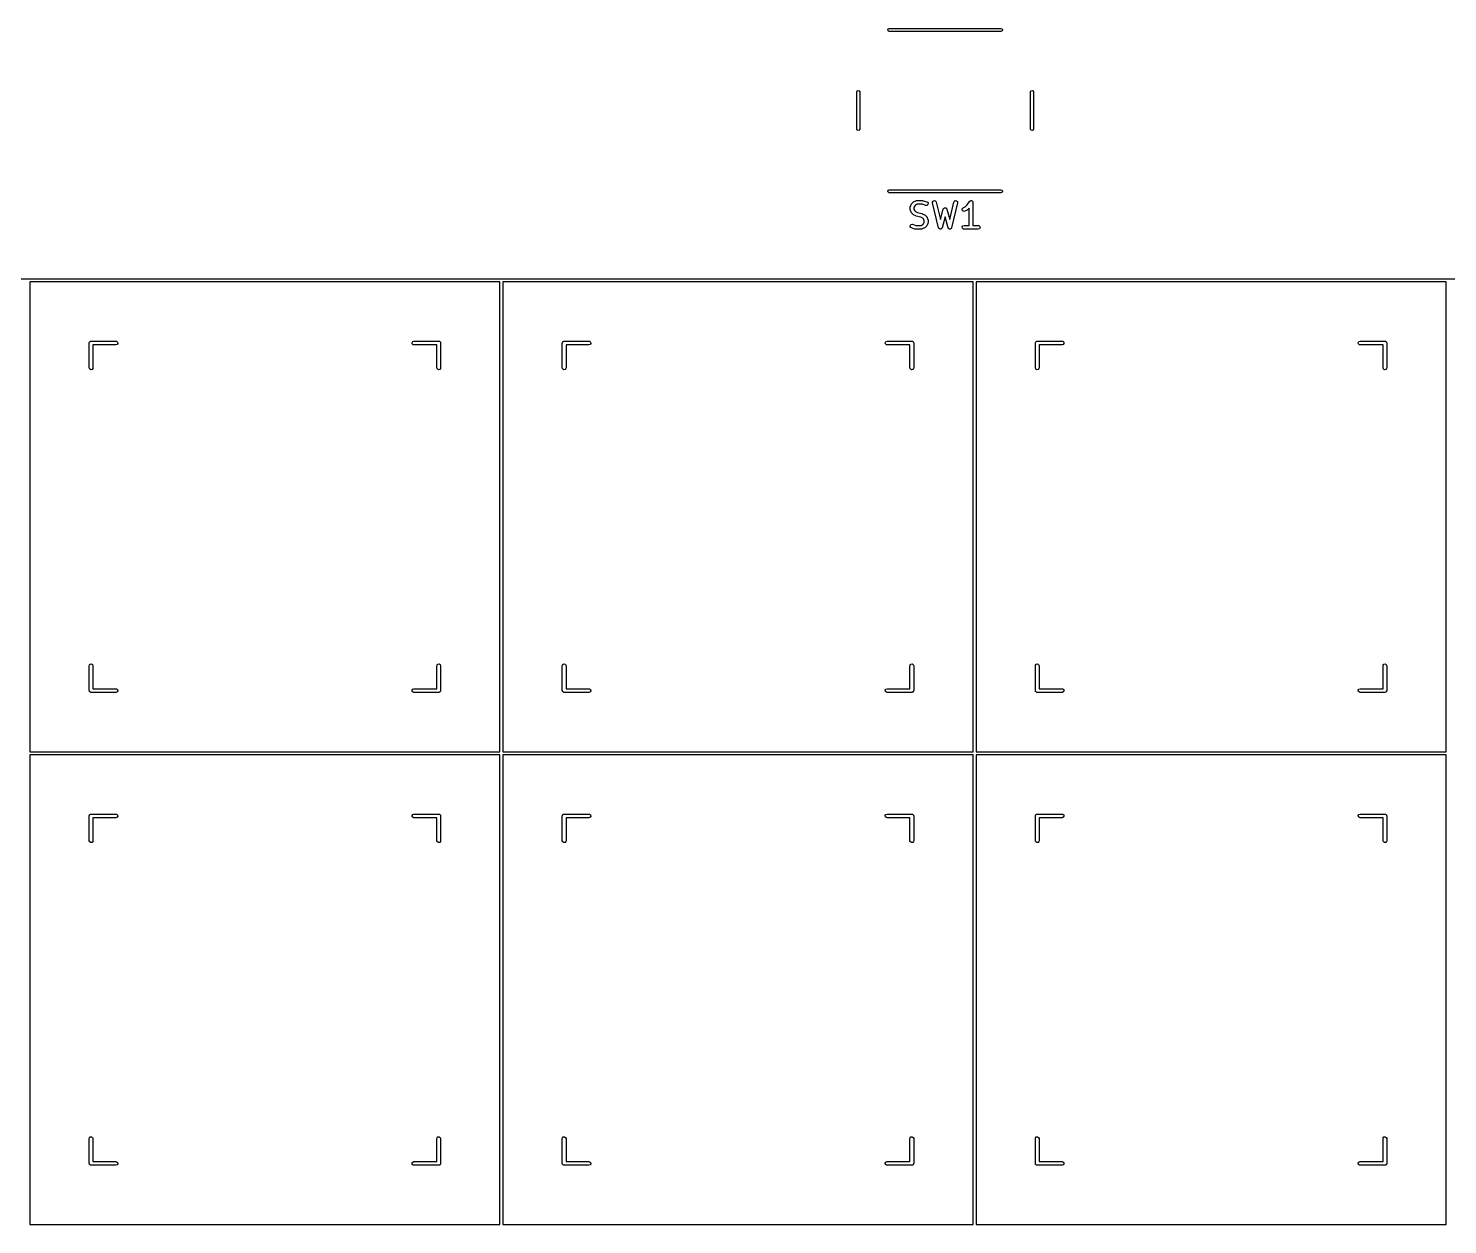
# Model space of a CAD drawing. Extents: x 19 to 252, y -155 to -23.
# Drawn here: x 137.9 to 195.1, y -116.5 to -68.3 of the extents above; entities that cross this region are included whole.
import ezdxf

# ---------------------------------------------------------------- set-up
doc = ezdxf.new("R2010")
doc.units = 0
doc.layers.add('BLACK', color=7, linetype='CONTINUOUS')

msp = doc.modelspace()

# ---------------------------------------------------------------- linework, layer by layer
at = {"layer": 'BLACK', "linetype": 'CONTINUOUS'}
for p, q in [((172.527, -68.396), (172.545, -68.3536)), ((172.545, -68.4384), (172.527, -68.396)), ((172.545, -68.3536), (172.587, -68.336)), ((172.587, -68.456), (172.545, -68.4384)), ((172.587, -68.336), (177.087, -68.336)), ((177.087, -68.456), (172.587, -68.456)), ((177.087, -68.336), (177.129, -68.3536)), ((177.129, -68.4384), (177.087, -68.456)), ((177.129, -68.3536), (177.147, -68.396)), ((177.147, -68.396), (177.129, -68.4384)), ((171.277, -70.896), (171.295, -70.8536)), ((171.295, -70.8536), (171.337, -70.836)), ((171.337, -70.836), (171.379, -70.8536)), ((171.379, -70.8536), (171.397, -70.896)), ((178.277, -70.896), (178.295, -70.8536)), ((178.295, -70.8536), (178.337, -70.836)), ((178.337, -70.836), (178.379, -70.8536)), ((178.379, -70.8536), (178.397, -70.896)), ((171.277, -72.396), (171.277, -70.896)), ((171.397, -70.896), (171.397, -72.396)), ((178.277, -72.396), (178.277, -70.896)), ((178.397, -70.896), (178.397, -72.396)), ((171.295, -72.4384), (171.277, -72.396)), ((171.337, -72.456), (171.295, -72.4384)), ((171.379, -72.4384), (171.337, -72.456)), ((171.397, -72.396), (171.379, -72.4384)), ((178.295, -72.4384), (178.277, -72.396)), ((178.337, -72.456), (178.295, -72.4384)), ((178.379, -72.4384), (178.337, -72.456)), ((178.397, -72.396), (178.379, -72.4384)), ((172.527, -74.896), (172.545, -74.8536)), ((172.545, -74.8536), (172.587, -74.836)), ((172.587, -74.836), (177.087, -74.836)), ((177.087, -74.836), (177.129, -74.8536)), ((177.129, -74.8536), (177.147, -74.896)), ((172.545, -74.9384), (172.527, -74.896)), ((172.587, -74.956), (172.545, -74.9384)), ((177.087, -74.956), (172.587, -74.956)), ((173.437, -75.5053), (173.484, -75.4101)), ((173.484, -75.4101), (173.498, -75.3921)), ((173.498, -75.3906), (173.546, -75.343)), ((173.498, -75.3921), (173.498, -75.3906)), ((173.546, -75.343), (173.564, -75.3301)), ((173.564, -75.3301), (173.565, -75.3289)), ((173.565, -75.3289), (173.661, -75.2813)), ((173.712, -75.4234), (173.643, -75.4576)), ((173.661, -75.2813), (173.686, -75.2739)), ((173.686, -75.2739), (173.69, -75.2749)), ((173.69, -75.2749), (173.694, -75.2734)), ((173.694, -75.2734), (173.932, -75.2734)), ((173.92, -75.4234), (173.712, -75.4234)), ((174.051, -75.4672), (173.92, -75.4234)), ((173.932, -75.2734), (173.954, -75.2773)), ((173.954, -75.2773), (173.956, -75.2772)), ((173.956, -75.2772), (174.099, -75.3248)), ((174.099, -75.3248), (174.122, -75.3373)), ((174.141, -75.4317), (174.103, -75.4657)), ((174.122, -75.3373), (174.149, -75.381)), ((174.149, -75.381), (174.141, -75.4317)), ((174.334, -75.3397), (174.357, -75.2939)), ((174.335, -75.3658), (174.334, -75.3397)), ((174.574, -76.3658), (174.335, -75.3658)), ((174.357, -75.2939), (174.404, -75.2735)), ((174.404, -75.2735), (174.453, -75.2882)), ((174.453, -75.2882), (174.481, -75.331)), ((174.481, -75.331), (174.651, -76.0419)), ((175.023, -76.0419), (175.193, -75.331)), ((175.339, -75.3658), (175.1, -76.3658)), ((175.193, -75.331), (175.203, -75.3071)), ((175.203, -75.3071), (175.244, -75.2765)), ((175.244, -75.2765), (175.295, -75.2795)), ((175.295, -75.2795), (175.333, -75.3148)), ((175.333, -75.3148), (175.339, -75.3658)), ((175.731, -75.4435), (175.822, -75.3068)), ((175.822, -75.3068), (175.84, -75.2879)), ((175.84, -75.2879), (175.844, -75.2867)), ((175.844, -75.2867), (175.847, -75.2834)), ((175.847, -75.2834), (175.869, -75.2796)), ((175.869, -75.2796), (175.889, -75.2735)), ((175.889, -75.2735), (175.893, -75.2753)), ((175.893, -75.2753), (175.898, -75.2745)), ((175.898, -75.2745), (175.916, -75.2854)), ((175.916, -75.2854), (175.936, -75.2941)), ((175.936, -75.2941), (175.938, -75.298)), ((175.938, -75.298), (175.942, -75.3002)), ((175.942, -75.3002), (175.95, -75.3206)), ((175.95, -75.3206), (175.959, -75.3401)), ((175.959, -75.3401), (175.958, -75.3443)), ((175.958, -75.3443), (175.96, -75.3484)), ((175.96, -75.3484), (175.96, -76.2734)), ((177.129, -74.9384), (177.087, -74.956)), ((177.147, -74.896), (177.129, -74.9384)), ((173.429, -75.5389), (173.433, -75.5132)), ((173.429, -75.6341), (173.429, -75.5389)), ((173.43, -75.6383), (173.429, -75.6341)), ((173.429, -75.6427), (173.43, -75.6383)), ((173.437, -75.6676), (173.429, -75.6427)), ((173.433, -75.5132), (173.436, -75.5098)), ((173.436, -75.5098), (173.437, -75.5053)), ((173.484, -75.7629), (173.437, -75.6676)), ((173.485, -75.764), (173.484, -75.7629)), ((173.498, -75.7824), (173.485, -75.764)), ((173.546, -75.83), (173.498, -75.7824)), ((173.547, -75.8307), (173.546, -75.83)), ((173.565, -75.844), (173.547, -75.8307)), ((173.661, -75.8917), (173.565, -75.844)), ((173.613, -75.488), (173.579, -75.5566)), ((173.579, -75.5566), (173.579, -75.6164)), ((173.579, -75.6164), (173.613, -75.6849)), ((173.643, -75.4576), (173.613, -75.488)), ((173.613, -75.6849), (173.643, -75.7153)), ((173.643, -75.7153), (173.72, -75.7538)), ((173.664, -75.8921), (173.661, -75.8917)), ((173.676, -75.8973), (173.664, -75.8921)), ((173.858, -75.943), (173.676, -75.8973)), ((173.72, -75.7538), (173.903, -75.7994)), ((173.935, -75.9814), (173.858, -75.943)), ((173.903, -75.7994), (173.915, -75.8047)), ((173.915, -75.8047), (173.918, -75.8051)), ((173.918, -75.8051), (174.013, -75.8527)), ((173.966, -76.0119), (173.935, -75.9814)), ((174.013, -75.8527), (174.031, -75.8661)), ((174.031, -75.8661), (174.033, -75.8668)), ((174.033, -75.8668), (174.081, -75.9144)), ((174.103, -75.4657), (174.051, -75.4672)), ((174.081, -75.9144), (174.093, -75.9328)), ((174.093, -75.9328), (174.095, -75.9339)), ((174.095, -75.9339), (174.142, -76.0291)), ((174.651, -76.0419), (174.765, -75.6148)), ((174.837, -75.9252), (174.719, -76.3677)), ((174.765, -75.6148), (174.776, -75.5911)), ((174.776, -75.5911), (174.781, -75.5872)), ((174.781, -75.5872), (174.784, -75.581)), ((174.784, -75.581), (174.802, -75.5728)), ((174.802, -75.5728), (174.818, -75.5617)), ((174.818, -75.5617), (174.824, -75.5623)), ((174.824, -75.5623), (174.831, -75.5594)), ((174.831, -75.5594), (174.849, -75.5644)), ((174.955, -76.3677), (174.837, -75.9252)), ((174.849, -75.5644), (174.869, -75.5661)), ((174.869, -75.5661), (174.873, -75.5709)), ((174.873, -75.5709), (174.88, -75.5727)), ((174.88, -75.5727), (174.891, -75.5886)), ((174.891, -75.5886), (174.905, -75.6023)), ((174.905, -75.6023), (174.906, -75.6091)), ((174.906, -75.6091), (174.909, -75.6148)), ((174.909, -75.6148), (175.023, -76.0419)), ((175.527, -75.6555), (175.53, -75.6043)), ((175.558, -75.6967), (175.527, -75.6555)), ((175.53, -75.6043), (175.565, -75.567)), ((175.607, -75.7086), (175.558, -75.6967)), ((175.565, -75.567), (175.65, -75.5248)), ((175.632, -75.7012), (175.607, -75.7086)), ((175.728, -75.6536), (175.632, -75.7012)), ((175.65, -75.5248), (175.731, -75.4435)), ((175.729, -75.6524), (175.728, -75.6536)), ((175.747, -75.6395), (175.729, -75.6524)), ((175.81, -75.5771), (175.747, -75.6395)), ((175.81, -76.2734), (175.81, -75.5771)), ((173.43, -76.3158), (173.438, -76.265)), ((173.457, -76.3595), (173.43, -76.3158)), ((173.438, -76.265), (173.476, -76.231)), ((173.48, -76.3719), (173.457, -76.3595)), ((173.476, -76.231), (173.527, -76.2296)), ((173.623, -76.4195), (173.48, -76.3719)), ((173.527, -76.2296), (173.659, -76.2734)), ((173.624, -76.4195), (173.623, -76.4195)), ((173.647, -76.4234), (173.624, -76.4195)), ((173.885, -76.4234), (173.647, -76.4234)), ((173.659, -76.2734), (173.867, -76.2734)), ((173.867, -76.2734), (173.935, -76.2391)), ((173.889, -76.4218), (173.885, -76.4234)), ((173.893, -76.4229), (173.889, -76.4218)), ((173.918, -76.4155), (173.893, -76.4229)), ((174.013, -76.3678), (173.918, -76.4155)), ((173.935, -76.2391), (173.966, -76.2087)), ((174, -76.0804), (173.966, -76.0119)), ((173.966, -76.2087), (174, -76.1402)), ((174, -76.1402), (174, -76.0804)), ((174.015, -76.3667), (174.013, -76.3678)), ((174.033, -76.3538), (174.015, -76.3667)), ((174.081, -76.3062), (174.033, -76.3538)), ((174.095, -76.2867), (174.081, -76.3047)), ((174.081, -76.3047), (174.081, -76.3062)), ((174.142, -76.1914), (174.095, -76.2867)), ((174.142, -76.0291), (174.15, -76.0541)), ((174.143, -76.187), (174.142, -76.1914)), ((174.146, -76.1836), (174.143, -76.187)), ((174.15, -76.1579), (174.146, -76.1836)), ((174.15, -76.0541), (174.149, -76.0585)), ((174.149, -76.0585), (174.15, -76.0627)), ((174.15, -76.0627), (174.15, -76.1579)), ((174.578, -76.3723), (174.574, -76.3658)), ((174.579, -76.3802), (174.578, -76.3723)), ((174.592, -76.3932), (174.579, -76.3802)), ((174.602, -76.4086), (174.592, -76.3932)), ((174.609, -76.4108), (174.602, -76.4086)), ((174.615, -76.4164), (174.609, -76.4108)), ((174.633, -76.418), (174.615, -76.4164)), ((174.651, -76.4232), (174.633, -76.418)), ((174.658, -76.4201), (174.651, -76.4232)), ((174.666, -76.4208), (174.658, -76.4201)), ((174.681, -76.4102), (174.666, -76.4208)), ((174.698, -76.4029), (174.681, -76.4102)), ((174.702, -76.3958), (174.698, -76.4029)), ((174.708, -76.3913), (174.702, -76.3958)), ((174.719, -76.3677), (174.708, -76.3913)), ((174.96, -76.3742), (174.955, -76.3677)), ((174.96, -76.382), (174.96, -76.3742)), ((174.974, -76.3946), (174.96, -76.382)), ((174.984, -76.4098), (174.974, -76.3946)), ((174.992, -76.4118), (174.984, -76.4098)), ((174.998, -76.4172), (174.992, -76.4118)), ((175.016, -76.4183), (174.998, -76.4172)), ((175.034, -76.4231), (175.016, -76.4183)), ((175.041, -76.4198), (175.034, -76.4231)), ((175.049, -76.4203), (175.041, -76.4198)), ((175.064, -76.4093), (175.049, -76.4203)), ((175.08, -76.4015), (175.064, -76.4093)), ((175.084, -76.3943), (175.08, -76.4015)), ((175.09, -76.3897), (175.084, -76.3943)), ((175.1, -76.3658), (175.09, -76.3897)), ((175.525, -76.3354), (175.551, -76.2909)), ((175.534, -76.3859), (175.525, -76.3354)), ((175.573, -76.4189), (175.534, -76.3859)), ((175.551, -76.2909), (175.599, -76.2734)), ((175.599, -76.4234), (175.573, -76.4189)), ((175.599, -76.2734), (175.81, -76.2734)), ((176.17, -76.4234), (175.599, -76.4234)), ((175.96, -76.2734), (176.17, -76.2734)), ((176.17, -76.2734), (176.196, -76.2779)), ((176.219, -76.4058), (176.17, -76.4234)), ((176.196, -76.2779), (176.235, -76.3109)), ((176.244, -76.3614), (176.219, -76.4058)), ((176.235, -76.3109), (176.244, -76.3614)), ((61.722, -78.426), (252.222, -78.426)), ((137.982, -78.546), (137.982, -97.476)), ((156.912, -78.546), (137.982, -78.546)), ((156.912, -97.476), (156.912, -78.546)), ((157.032, -78.546), (157.032, -97.476)), ((175.962, -78.546), (157.032, -78.546)), ((175.962, -97.476), (175.962, -78.546)), ((176.082, -78.546), (176.082, -97.476)), ((195.012, -78.546), (176.082, -78.546)), ((195.012, -97.476), (195.012, -78.546)), ((140.372, -81.011), (140.374, -81.0013)), ((140.372, -82.011), (140.372, -81.011)), ((140.373, -80.998), (140.375, -80.9951)), ((140.374, -81.0013), (140.373, -80.998)), ((140.375, -80.9951), (140.377, -80.9853)), ((140.377, -80.9853), (140.389, -80.9704)), ((140.389, -80.9704), (140.399, -80.9535)), ((140.399, -80.9535), (140.405, -80.9512)), ((140.405, -80.9512), (140.409, -80.946)), ((140.409, -80.946), (140.429, -80.9427)), ((140.429, -80.9427), (140.447, -80.936)), ((140.447, -80.936), (141.447, -80.936)), ((141.447, -81.086), (140.522, -81.086)), ((140.522, -81.086), (140.522, -82.011)), ((141.447, -80.936), (141.473, -80.9405)), ((141.495, -81.0685), (141.447, -81.086)), ((141.473, -80.9405), (141.512, -80.9735)), ((141.521, -81.024), (141.495, -81.0685)), ((141.512, -80.9735), (141.521, -81.024)), ((153.373, -80.998), (153.399, -80.9535)), ((153.382, -81.0485), (153.373, -80.998)), ((153.421, -81.0815), (153.382, -81.0485)), ((153.399, -80.9535), (153.447, -80.936)), ((153.447, -81.086), (153.421, -81.0815)), ((153.447, -80.936), (154.447, -80.936)), ((154.372, -81.086), (153.447, -81.086)), ((154.372, -82.011), (154.372, -81.086)), ((154.447, -80.936), (154.457, -80.9377)), ((154.457, -80.9377), (154.46, -80.9371)), ((154.46, -80.9371), (154.463, -80.9388)), ((154.463, -80.9388), (154.473, -80.9405)), ((154.473, -80.9405), (154.488, -80.953)), ((154.488, -80.953), (154.504, -80.9628)), ((154.504, -80.9628), (154.507, -80.9691)), ((154.507, -80.9691), (154.512, -80.9735)), ((154.512, -80.9735), (154.515, -80.9927)), ((154.515, -80.9927), (154.522, -81.011)), ((154.522, -81.011), (154.522, -82.011)), ((159.422, -81.011), (159.424, -81.0013)), ((159.422, -82.011), (159.422, -81.011)), ((159.423, -80.998), (159.425, -80.9951)), ((159.424, -81.0013), (159.423, -80.998)), ((159.425, -80.9951), (159.427, -80.9853)), ((159.427, -80.9853), (159.439, -80.9704)), ((159.439, -80.9704), (159.449, -80.9535)), ((159.449, -80.9535), (159.455, -80.9512)), ((159.455, -80.9512), (159.459, -80.946)), ((159.459, -80.946), (159.479, -80.9427)), ((159.479, -80.9427), (159.497, -80.936)), ((159.497, -80.936), (160.497, -80.936)), ((160.497, -81.086), (159.572, -81.086)), ((159.572, -81.086), (159.572, -82.011)), ((160.497, -80.936), (160.523, -80.9405)), ((160.545, -81.0685), (160.497, -81.086)), ((160.523, -80.9405), (160.562, -80.9735)), ((160.571, -81.024), (160.545, -81.0685)), ((160.562, -80.9735), (160.571, -81.024)), ((172.423, -80.998), (172.449, -80.9535)), ((172.432, -81.0485), (172.423, -80.998)), ((172.471, -81.0815), (172.432, -81.0485)), ((172.449, -80.9535), (172.497, -80.936)), ((172.497, -81.086), (172.471, -81.0815)), ((172.497, -80.936), (173.497, -80.936)), ((173.422, -81.086), (172.497, -81.086)), ((173.422, -82.011), (173.422, -81.086)), ((173.497, -80.936), (173.507, -80.9377)), ((173.507, -80.9377), (173.51, -80.9371)), ((173.51, -80.9371), (173.513, -80.9388)), ((173.513, -80.9388), (173.523, -80.9405)), ((173.523, -80.9405), (173.538, -80.953)), ((173.538, -80.953), (173.554, -80.9628)), ((173.554, -80.9628), (173.557, -80.9691)), ((173.557, -80.9691), (173.562, -80.9735)), ((173.562, -80.9735), (173.565, -80.9927)), ((173.565, -80.9927), (173.572, -81.011)), ((173.572, -81.011), (173.572, -82.011)), ((178.472, -81.011), (178.474, -81.0013)), ((178.472, -82.011), (178.472, -81.011)), ((178.473, -80.998), (178.475, -80.9951)), ((178.474, -81.0013), (178.473, -80.998)), ((178.475, -80.9951), (178.477, -80.9853)), ((178.477, -80.9853), (178.489, -80.9704)), ((178.489, -80.9704), (178.499, -80.9535)), ((178.499, -80.9535), (178.505, -80.9512)), ((178.505, -80.9512), (178.51, -80.946)), ((178.51, -80.946), (178.529, -80.9427)), ((178.529, -80.9427), (178.547, -80.936)), ((178.547, -80.936), (179.547, -80.936)), ((179.547, -81.086), (178.622, -81.086)), ((178.622, -81.086), (178.622, -82.011)), ((179.547, -80.936), (179.573, -80.9405)), ((179.595, -81.0685), (179.547, -81.086)), ((179.573, -80.9405), (179.612, -80.9735)), ((179.621, -81.024), (179.595, -81.0685)), ((179.612, -80.9735), (179.621, -81.024)), ((191.473, -80.998), (191.499, -80.9535)), ((191.482, -81.0485), (191.473, -80.998)), ((191.521, -81.0815), (191.482, -81.0485)), ((191.499, -80.9535), (191.547, -80.936)), ((191.547, -81.086), (191.521, -81.0815)), ((191.547, -80.936), (192.547, -80.936)), ((192.472, -81.086), (191.547, -81.086)), ((192.472, -82.011), (192.472, -81.086)), ((192.547, -80.936), (192.557, -80.9377)), ((192.557, -80.9377), (192.56, -80.9371)), ((192.56, -80.9371), (192.563, -80.9388)), ((192.563, -80.9388), (192.573, -80.9405)), ((192.573, -80.9405), (192.588, -80.953)), ((192.588, -80.953), (192.604, -80.9628)), ((192.604, -80.9628), (192.607, -80.9691)), ((192.607, -80.9691), (192.612, -80.9735)), ((192.612, -80.9735), (192.615, -80.9927)), ((192.615, -80.9927), (192.622, -81.011)), ((192.622, -81.011), (192.622, -82.011)), ((140.39, -82.0592), (140.372, -82.011)), ((140.434, -82.0849), (140.39, -82.0592)), ((140.484, -82.076), (140.434, -82.0849)), ((140.517, -82.0367), (140.484, -82.076)), ((140.522, -82.011), (140.517, -82.0367)), ((154.39, -82.0592), (154.372, -82.011)), ((154.434, -82.0849), (154.39, -82.0592)), ((154.484, -82.076), (154.434, -82.0849)), ((154.517, -82.0367), (154.484, -82.076)), ((154.522, -82.011), (154.517, -82.0367)), ((159.44, -82.0592), (159.422, -82.011)), ((159.484, -82.0849), (159.44, -82.0592)), ((159.534, -82.076), (159.484, -82.0849)), ((159.567, -82.0367), (159.534, -82.076)), ((159.572, -82.011), (159.567, -82.0367)), ((173.44, -82.0592), (173.422, -82.011)), ((173.484, -82.0849), (173.44, -82.0592)), ((173.534, -82.076), (173.484, -82.0849)), ((173.567, -82.0367), (173.534, -82.076)), ((173.572, -82.011), (173.567, -82.0367)), ((178.49, -82.0592), (178.472, -82.011)), ((178.534, -82.0849), (178.49, -82.0592)), ((178.584, -82.076), (178.534, -82.0849)), ((178.617, -82.0367), (178.584, -82.076)), ((178.622, -82.011), (178.617, -82.0367)), ((192.49, -82.0592), (192.472, -82.011)), ((192.534, -82.0849), (192.49, -82.0592)), ((192.584, -82.076), (192.534, -82.0849)), ((192.617, -82.0367), (192.584, -82.076)), ((192.622, -82.011), (192.617, -82.0367)), ((140.372, -94.011), (140.377, -93.9853)), ((140.372, -95.011), (140.372, -94.011)), ((140.377, -93.9853), (140.409, -93.946)), ((140.409, -93.946), (140.46, -93.9371)), ((140.46, -93.9371), (140.504, -93.9628)), ((140.504, -93.9628), (140.522, -94.011)), ((140.522, -94.011), (140.522, -94.936)), ((154.372, -94.011), (154.377, -93.9853)), ((154.372, -94.936), (154.372, -94.011)), ((154.377, -93.9853), (154.409, -93.946)), ((154.409, -93.946), (154.46, -93.9371)), ((154.46, -93.9371), (154.504, -93.9628)), ((154.504, -93.9628), (154.522, -94.011)), ((154.522, -94.011), (154.522, -95.011)), ((159.422, -94.011), (159.427, -93.9853)), ((159.422, -95.011), (159.422, -94.011)), ((159.427, -93.9853), (159.459, -93.946)), ((159.459, -93.946), (159.51, -93.9371)), ((159.51, -93.9371), (159.554, -93.9628)), ((159.554, -93.9628), (159.572, -94.011)), ((159.572, -94.011), (159.572, -94.936)), ((173.422, -94.011), (173.427, -93.9853)), ((173.422, -94.936), (173.422, -94.011)), ((173.427, -93.9853), (173.459, -93.946)), ((173.459, -93.946), (173.51, -93.9371)), ((173.51, -93.9371), (173.554, -93.9628)), ((173.554, -93.9628), (173.572, -94.011)), ((173.572, -94.011), (173.572, -95.011)), ((178.472, -94.011), (178.477, -93.9853)), ((178.472, -95.011), (178.472, -94.011)), ((178.477, -93.9853), (178.51, -93.946)), ((178.51, -93.946), (178.56, -93.9371)), ((178.56, -93.9371), (178.604, -93.9628)), ((178.604, -93.9628), (178.622, -94.011)), ((178.622, -94.011), (178.622, -94.936)), ((192.472, -94.011), (192.477, -93.9853)), ((192.472, -94.936), (192.472, -94.011)), ((192.477, -93.9853), (192.51, -93.946)), ((192.51, -93.946), (192.56, -93.9371)), ((192.56, -93.9371), (192.604, -93.9628)), ((192.604, -93.9628), (192.622, -94.011)), ((192.622, -94.011), (192.622, -95.011)), ((140.379, -95.0293), (140.372, -95.011)), ((140.382, -95.0485), (140.379, -95.0293)), ((140.387, -95.0528), (140.382, -95.0485)), ((140.39, -95.0592), (140.387, -95.0528)), ((140.406, -95.069), (140.39, -95.0592)), ((140.421, -95.0815), (140.406, -95.069)), ((140.431, -95.0832), (140.421, -95.0815)), ((140.434, -95.0849), (140.431, -95.0832)), ((140.437, -95.0843), (140.434, -95.0849)), ((140.447, -95.086), (140.437, -95.0843)), ((141.447, -95.086), (140.447, -95.086)), ((140.522, -94.936), (141.447, -94.936)), ((141.447, -94.936), (141.473, -94.9405)), ((141.495, -95.0685), (141.447, -95.086)), ((141.473, -94.9405), (141.512, -94.9735)), ((141.521, -95.024), (141.495, -95.0685)), ((141.512, -94.9735), (141.521, -95.024)), ((153.373, -94.998), (153.399, -94.9535)), ((153.382, -95.0485), (153.373, -94.998)), ((153.421, -95.0815), (153.382, -95.0485)), ((153.399, -94.9535), (153.447, -94.936)), ((153.447, -95.086), (153.421, -95.0815)), ((153.447, -94.936), (154.372, -94.936)), ((154.447, -95.086), (153.447, -95.086)), ((154.465, -95.0793), (154.447, -95.086)), ((154.484, -95.076), (154.465, -95.0793)), ((154.489, -95.0708), (154.484, -95.076)), ((154.495, -95.0685), (154.489, -95.0708)), ((154.505, -95.0516), (154.495, -95.0685)), ((154.517, -95.0367), (154.505, -95.0516)), ((154.519, -95.0269), (154.517, -95.0367)), ((154.521, -95.024), (154.519, -95.0269)), ((154.522, -95.011), (154.52, -95.0207)), ((154.52, -95.0207), (154.521, -95.024)), ((159.429, -95.0293), (159.422, -95.011)), ((159.432, -95.0485), (159.429, -95.0293)), ((159.437, -95.0528), (159.432, -95.0485)), ((159.44, -95.0592), (159.437, -95.0528)), ((159.456, -95.069), (159.44, -95.0592)), ((159.471, -95.0815), (159.456, -95.069)), ((159.481, -95.0832), (159.471, -95.0815)), ((159.484, -95.0849), (159.481, -95.0832)), ((159.487, -95.0843), (159.484, -95.0849)), ((159.497, -95.086), (159.487, -95.0843)), ((160.497, -95.086), (159.497, -95.086)), ((159.572, -94.936), (160.497, -94.936)), ((160.497, -94.936), (160.523, -94.9405)), ((160.545, -95.0685), (160.497, -95.086)), ((160.523, -94.9405), (160.562, -94.9735)), ((160.571, -95.024), (160.545, -95.0685)), ((160.562, -94.9735), (160.571, -95.024)), ((172.423, -94.998), (172.449, -94.9535)), ((172.432, -95.0485), (172.423, -94.998)), ((172.471, -95.0815), (172.432, -95.0485)), ((172.449, -94.9535), (172.497, -94.936)), ((172.497, -95.086), (172.471, -95.0815)), ((172.497, -94.936), (173.422, -94.936)), ((173.497, -95.086), (172.497, -95.086)), ((173.515, -95.0793), (173.497, -95.086)), ((173.534, -95.076), (173.515, -95.0793)), ((173.539, -95.0708), (173.534, -95.076)), ((173.545, -95.0685), (173.539, -95.0708)), ((173.555, -95.0516), (173.545, -95.0685)), ((173.567, -95.0367), (173.555, -95.0516)), ((173.569, -95.0269), (173.567, -95.0367)), ((173.571, -95.024), (173.569, -95.0269)), ((173.572, -95.011), (173.57, -95.0207)), ((173.57, -95.0207), (173.571, -95.024)), ((178.479, -95.0293), (178.472, -95.011)), ((178.482, -95.0485), (178.479, -95.0293)), ((178.487, -95.0528), (178.482, -95.0485)), ((178.49, -95.0592), (178.487, -95.0528)), ((178.506, -95.069), (178.49, -95.0592)), ((178.521, -95.0815), (178.506, -95.069)), ((178.531, -95.0832), (178.521, -95.0815)), ((178.534, -95.0849), (178.531, -95.0832)), ((178.537, -95.0843), (178.534, -95.0849)), ((178.547, -95.086), (178.537, -95.0843)), ((179.547, -95.086), (178.547, -95.086)), ((178.622, -94.936), (179.547, -94.936)), ((179.547, -94.936), (179.573, -94.9405)), ((179.595, -95.0685), (179.547, -95.086)), ((179.573, -94.9405), (179.612, -94.9735)), ((179.621, -95.024), (179.595, -95.0685)), ((179.612, -94.9735), (179.621, -95.024)), ((191.473, -94.998), (191.499, -94.9535)), ((191.482, -95.0485), (191.473, -94.998)), ((191.521, -95.0815), (191.482, -95.0485)), ((191.499, -94.9535), (191.547, -94.936)), ((191.547, -95.086), (191.521, -95.0815)), ((191.547, -94.936), (192.472, -94.936)), ((192.547, -95.086), (191.547, -95.086)), ((192.565, -95.0793), (192.547, -95.086)), ((192.584, -95.076), (192.565, -95.0793)), ((192.589, -95.0708), (192.584, -95.076)), ((192.595, -95.0685), (192.589, -95.0708)), ((192.605, -95.0516), (192.595, -95.0685)), ((192.617, -95.0367), (192.605, -95.0516)), ((192.619, -95.0269), (192.617, -95.0367)), ((192.621, -95.024), (192.619, -95.0269)), ((192.622, -95.011), (192.62, -95.0207)), ((192.62, -95.0207), (192.621, -95.024)), ((137.982, -97.476), (156.912, -97.476)), ((137.982, -97.596), (137.982, -116.526)), ((156.912, -97.596), (137.982, -97.596)), ((156.912, -116.526), (156.912, -97.596)), ((157.032, -97.476), (175.962, -97.476)), ((157.032, -97.596), (157.032, -116.526)), ((175.962, -97.596), (157.032, -97.596)), ((175.962, -116.526), (175.962, -97.596)), ((176.082, -97.476), (195.012, -97.476)), ((176.082, -97.596), (176.082, -116.526)), ((195.012, -97.596), (176.082, -97.596)), ((195.012, -116.526), (195.012, -97.596)), ((140.389, -100.02), (140.399, -100.004)), ((140.399, -100.004), (140.405, -100.001)), ((140.405, -100.001), (140.409, -99.996)), ((140.409, -99.996), (140.429, -99.9927)), ((140.429, -99.9927), (140.447, -99.986)), ((140.447, -99.986), (141.447, -99.986)), ((141.447, -99.986), (141.473, -99.9905)), ((141.473, -99.9905), (141.512, -100.023)), ((153.373, -100.048), (153.399, -100.004)), ((153.399, -100.004), (153.447, -99.986)), ((153.447, -99.986), (154.447, -99.986)), ((154.447, -99.986), (154.457, -99.9877)), ((154.457, -99.9877), (154.46, -99.9871)), ((154.46, -99.9871), (154.463, -99.9888)), ((154.463, -99.9888), (154.473, -99.9905)), ((154.473, -99.9905), (154.488, -100.003)), ((154.488, -100.003), (154.504, -100.013)), ((159.439, -100.02), (159.449, -100.004)), ((159.449, -100.004), (159.455, -100.001)), ((159.455, -100.001), (159.459, -99.996)), ((159.459, -99.996), (159.479, -99.9927)), ((159.479, -99.9927), (159.497, -99.986)), ((159.497, -99.986), (160.497, -99.986)), ((160.497, -99.986), (160.523, -99.9905)), ((160.523, -99.9905), (160.562, -100.023)), ((172.423, -100.048), (172.449, -100.004)), ((172.449, -100.004), (172.497, -99.986)), ((172.497, -99.986), (173.497, -99.986)), ((173.497, -99.986), (173.507, -99.9877)), ((173.507, -99.9877), (173.51, -99.9871)), ((173.51, -99.9871), (173.513, -99.9888)), ((173.513, -99.9888), (173.523, -99.9905)), ((173.523, -99.9905), (173.538, -100.003)), ((173.538, -100.003), (173.554, -100.013)), ((178.489, -100.02), (178.499, -100.004)), ((178.499, -100.004), (178.505, -100.001)), ((178.505, -100.001), (178.51, -99.996)), ((178.51, -99.996), (178.529, -99.9927)), ((178.529, -99.9927), (178.547, -99.986)), ((178.547, -99.986), (179.547, -99.986)), ((179.547, -99.986), (179.573, -99.9905)), ((179.573, -99.9905), (179.612, -100.023)), ((191.473, -100.048), (191.499, -100.004)), ((191.499, -100.004), (191.547, -99.986)), ((191.547, -99.986), (192.547, -99.986)), ((192.547, -99.986), (192.557, -99.9877)), ((192.557, -99.9877), (192.56, -99.9871)), ((192.56, -99.9871), (192.563, -99.9888)), ((192.563, -99.9888), (192.573, -99.9905)), ((192.573, -99.9905), (192.588, -100.003)), ((192.588, -100.003), (192.604, -100.013)), ((140.372, -100.061), (140.374, -100.051)), ((140.372, -101.061), (140.372, -100.061)), ((140.373, -100.048), (140.375, -100.045)), ((140.374, -100.051), (140.373, -100.048)), ((140.375, -100.045), (140.377, -100.035)), ((140.377, -100.035), (140.389, -100.02)), ((141.447, -100.136), (140.522, -100.136)), ((140.522, -100.136), (140.522, -101.061)), ((141.495, -100.118), (141.447, -100.136)), ((141.521, -100.074), (141.495, -100.118)), ((141.512, -100.023), (141.521, -100.074)), ((153.382, -100.099), (153.373, -100.048)), ((153.421, -100.131), (153.382, -100.099)), ((153.447, -100.136), (153.421, -100.131)), ((154.372, -100.136), (153.447, -100.136)), ((154.372, -101.061), (154.372, -100.136)), ((154.504, -100.013), (154.507, -100.019)), ((154.507, -100.019), (154.512, -100.023)), ((154.512, -100.023), (154.515, -100.043)), ((154.515, -100.043), (154.522, -100.061)), ((154.522, -100.061), (154.522, -101.061)), ((159.422, -100.061), (159.424, -100.051)), ((159.422, -101.061), (159.422, -100.061)), ((159.423, -100.048), (159.425, -100.045)), ((159.424, -100.051), (159.423, -100.048)), ((159.425, -100.045), (159.427, -100.035)), ((159.427, -100.035), (159.439, -100.02)), ((160.497, -100.136), (159.572, -100.136)), ((159.572, -100.136), (159.572, -101.061)), ((160.545, -100.118), (160.497, -100.136)), ((160.571, -100.074), (160.545, -100.118)), ((160.562, -100.023), (160.571, -100.074)), ((172.432, -100.099), (172.423, -100.048)), ((172.471, -100.131), (172.432, -100.099)), ((172.497, -100.136), (172.471, -100.131)), ((173.422, -100.136), (172.497, -100.136)), ((173.422, -101.061), (173.422, -100.136)), ((173.554, -100.013), (173.557, -100.019)), ((173.557, -100.019), (173.562, -100.023)), ((173.562, -100.023), (173.565, -100.043)), ((173.565, -100.043), (173.572, -100.061)), ((173.572, -100.061), (173.572, -101.061)), ((178.472, -100.061), (178.474, -100.051)), ((178.472, -101.061), (178.472, -100.061)), ((178.473, -100.048), (178.475, -100.045)), ((178.474, -100.051), (178.473, -100.048)), ((178.475, -100.045), (178.477, -100.035)), ((178.477, -100.035), (178.489, -100.02)), ((179.547, -100.136), (178.622, -100.136)), ((178.622, -100.136), (178.622, -101.061)), ((179.595, -100.118), (179.547, -100.136)), ((179.621, -100.074), (179.595, -100.118)), ((179.612, -100.023), (179.621, -100.074)), ((191.482, -100.099), (191.473, -100.048)), ((191.521, -100.131), (191.482, -100.099)), ((191.547, -100.136), (191.521, -100.131)), ((192.472, -100.136), (191.547, -100.136)), ((192.472, -101.061), (192.472, -100.136)), ((192.604, -100.013), (192.607, -100.019)), ((192.607, -100.019), (192.612, -100.023)), ((192.612, -100.023), (192.615, -100.043)), ((192.615, -100.043), (192.622, -100.061)), ((192.622, -100.061), (192.622, -101.061)), ((140.39, -101.109), (140.372, -101.061)), ((140.434, -101.135), (140.39, -101.109)), ((140.484, -101.126), (140.434, -101.135)), ((140.517, -101.087), (140.484, -101.126)), ((140.522, -101.061), (140.517, -101.087)), ((154.39, -101.109), (154.372, -101.061)), ((154.434, -101.135), (154.39, -101.109)), ((154.484, -101.126), (154.434, -101.135)), ((154.517, -101.087), (154.484, -101.126)), ((154.522, -101.061), (154.517, -101.087)), ((159.44, -101.109), (159.422, -101.061)), ((159.484, -101.135), (159.44, -101.109)), ((159.534, -101.126), (159.484, -101.135)), ((159.567, -101.087), (159.534, -101.126)), ((159.572, -101.061), (159.567, -101.087)), ((173.44, -101.109), (173.422, -101.061)), ((173.484, -101.135), (173.44, -101.109)), ((173.534, -101.126), (173.484, -101.135)), ((173.567, -101.087), (173.534, -101.126)), ((173.572, -101.061), (173.567, -101.087)), ((178.49, -101.109), (178.472, -101.061)), ((178.534, -101.135), (178.49, -101.109)), ((178.584, -101.126), (178.534, -101.135)), ((178.617, -101.087), (178.584, -101.126)), ((178.622, -101.061), (178.617, -101.087)), ((192.49, -101.109), (192.472, -101.061)), ((192.534, -101.135), (192.49, -101.109)), ((192.584, -101.126), (192.534, -101.135)), ((192.617, -101.087), (192.584, -101.126)), ((192.622, -101.061), (192.617, -101.087)), ((140.372, -113.061), (140.377, -113.035)), ((140.372, -114.061), (140.372, -113.061)), ((140.377, -113.035), (140.409, -112.996)), ((140.409, -112.996), (140.46, -112.987)), ((140.46, -112.987), (140.504, -113.013)), ((140.504, -113.013), (140.522, -113.061)), ((140.522, -113.061), (140.522, -113.986)), ((154.372, -113.061), (154.377, -113.035)), ((154.372, -113.986), (154.372, -113.061)), ((154.377, -113.035), (154.409, -112.996)), ((154.409, -112.996), (154.46, -112.987)), ((154.46, -112.987), (154.504, -113.013)), ((154.504, -113.013), (154.522, -113.061)), ((154.522, -113.061), (154.522, -114.061)), ((159.422, -113.061), (159.427, -113.035)), ((159.422, -114.061), (159.422, -113.061)), ((159.427, -113.035), (159.459, -112.996)), ((159.459, -112.996), (159.51, -112.987)), ((159.51, -112.987), (159.554, -113.013)), ((159.554, -113.013), (159.572, -113.061)), ((159.572, -113.061), (159.572, -113.986)), ((173.422, -113.061), (173.427, -113.035)), ((173.422, -113.986), (173.422, -113.061)), ((173.427, -113.035), (173.459, -112.996)), ((173.459, -112.996), (173.51, -112.987)), ((173.51, -112.987), (173.554, -113.013)), ((173.554, -113.013), (173.572, -113.061)), ((173.572, -113.061), (173.572, -114.061)), ((178.472, -113.061), (178.477, -113.035)), ((178.472, -114.061), (178.472, -113.061)), ((178.477, -113.035), (178.51, -112.996)), ((178.51, -112.996), (178.56, -112.987)), ((178.56, -112.987), (178.604, -113.013)), ((178.604, -113.013), (178.622, -113.061)), ((178.622, -113.061), (178.622, -113.986)), ((192.472, -113.061), (192.477, -113.035)), ((192.472, -113.986), (192.472, -113.061)), ((192.477, -113.035), (192.51, -112.996)), ((192.51, -112.996), (192.56, -112.987)), ((192.56, -112.987), (192.604, -113.013)), ((192.604, -113.013), (192.622, -113.061)), ((192.622, -113.061), (192.622, -114.061)), ((140.379, -114.079), (140.372, -114.061)), ((140.382, -114.099), (140.379, -114.079)), ((140.387, -114.103), (140.382, -114.099)), ((140.39, -114.109), (140.387, -114.103)), ((140.406, -114.119), (140.39, -114.109)), ((140.421, -114.131), (140.406, -114.119)), ((140.431, -114.133), (140.421, -114.131)), ((140.434, -114.135), (140.431, -114.133)), ((140.437, -114.134), (140.434, -114.135)), ((140.447, -114.136), (140.437, -114.134)), ((141.447, -114.136), (140.447, -114.136)), ((140.522, -113.986), (141.447, -113.986)), ((141.447, -113.986), (141.473, -113.991)), ((141.495, -114.118), (141.447, -114.136)), ((141.473, -113.991), (141.512, -114.023)), ((141.521, -114.074), (141.495, -114.118)), ((141.512, -114.023), (141.521, -114.074)), ((153.373, -114.048), (153.399, -114.004)), ((153.382, -114.099), (153.373, -114.048)), ((153.421, -114.131), (153.382, -114.099)), ((153.399, -114.004), (153.447, -113.986)), ((153.447, -114.136), (153.421, -114.131)), ((153.447, -113.986), (154.372, -113.986)), ((154.447, -114.136), (153.447, -114.136)), ((154.465, -114.129), (154.447, -114.136)), ((154.484, -114.126), (154.465, -114.129)), ((154.489, -114.121), (154.484, -114.126)), ((154.495, -114.118), (154.489, -114.121)), ((154.505, -114.102), (154.495, -114.118)), ((154.517, -114.087), (154.505, -114.102)), ((154.519, -114.077), (154.517, -114.087)), ((154.521, -114.074), (154.519, -114.077)), ((154.522, -114.061), (154.52, -114.071)), ((154.52, -114.071), (154.521, -114.074)), ((159.429, -114.079), (159.422, -114.061)), ((159.432, -114.099), (159.429, -114.079)), ((159.437, -114.103), (159.432, -114.099)), ((159.44, -114.109), (159.437, -114.103)), ((159.456, -114.119), (159.44, -114.109)), ((159.471, -114.131), (159.456, -114.119)), ((159.481, -114.133), (159.471, -114.131)), ((159.484, -114.135), (159.481, -114.133)), ((159.487, -114.134), (159.484, -114.135)), ((159.497, -114.136), (159.487, -114.134)), ((160.497, -114.136), (159.497, -114.136)), ((159.572, -113.986), (160.497, -113.986)), ((160.497, -113.986), (160.523, -113.991)), ((160.545, -114.118), (160.497, -114.136)), ((160.523, -113.991), (160.562, -114.023)), ((160.571, -114.074), (160.545, -114.118)), ((160.562, -114.023), (160.571, -114.074)), ((172.423, -114.048), (172.449, -114.004)), ((172.432, -114.099), (172.423, -114.048)), ((172.471, -114.131), (172.432, -114.099)), ((172.449, -114.004), (172.497, -113.986)), ((172.497, -114.136), (172.471, -114.131)), ((172.497, -113.986), (173.422, -113.986)), ((173.497, -114.136), (172.497, -114.136)), ((173.515, -114.129), (173.497, -114.136)), ((173.534, -114.126), (173.515, -114.129)), ((173.539, -114.121), (173.534, -114.126)), ((173.545, -114.118), (173.539, -114.121)), ((173.555, -114.102), (173.545, -114.118)), ((173.567, -114.087), (173.555, -114.102)), ((173.569, -114.077), (173.567, -114.087)), ((173.571, -114.074), (173.569, -114.077)), ((173.572, -114.061), (173.57, -114.071)), ((173.57, -114.071), (173.571, -114.074)), ((178.479, -114.079), (178.472, -114.061)), ((178.482, -114.099), (178.479, -114.079)), ((178.487, -114.103), (178.482, -114.099)), ((178.49, -114.109), (178.487, -114.103)), ((178.506, -114.119), (178.49, -114.109)), ((178.521, -114.131), (178.506, -114.119)), ((178.531, -114.133), (178.521, -114.131)), ((178.534, -114.135), (178.531, -114.133)), ((178.537, -114.134), (178.534, -114.135)), ((178.547, -114.136), (178.537, -114.134)), ((179.547, -114.136), (178.547, -114.136)), ((178.622, -113.986), (179.547, -113.986)), ((179.547, -113.986), (179.573, -113.991)), ((179.595, -114.118), (179.547, -114.136)), ((179.573, -113.991), (179.612, -114.023)), ((179.621, -114.074), (179.595, -114.118)), ((179.612, -114.023), (179.621, -114.074)), ((191.473, -114.048), (191.499, -114.004)), ((191.482, -114.099), (191.473, -114.048)), ((191.521, -114.131), (191.482, -114.099)), ((191.499, -114.004), (191.547, -113.986)), ((191.547, -114.136), (191.521, -114.131)), ((191.547, -113.986), (192.472, -113.986)), ((192.547, -114.136), (191.547, -114.136)), ((192.565, -114.129), (192.547, -114.136)), ((192.584, -114.126), (192.565, -114.129)), ((192.589, -114.121), (192.584, -114.126)), ((192.595, -114.118), (192.589, -114.121)), ((192.605, -114.102), (192.595, -114.118)), ((192.617, -114.087), (192.605, -114.102)), ((192.619, -114.077), (192.617, -114.087)), ((192.621, -114.074), (192.619, -114.077)), ((192.622, -114.061), (192.62, -114.071)), ((192.62, -114.071), (192.621, -114.074)), ((137.982, -116.526), (156.912, -116.526)), ((157.032, -116.526), (175.962, -116.526)), ((176.082, -116.526), (195.012, -116.526))]:
    msp.add_line(p, q, dxfattribs=at)

doc.saveas('drawing.dxf')
